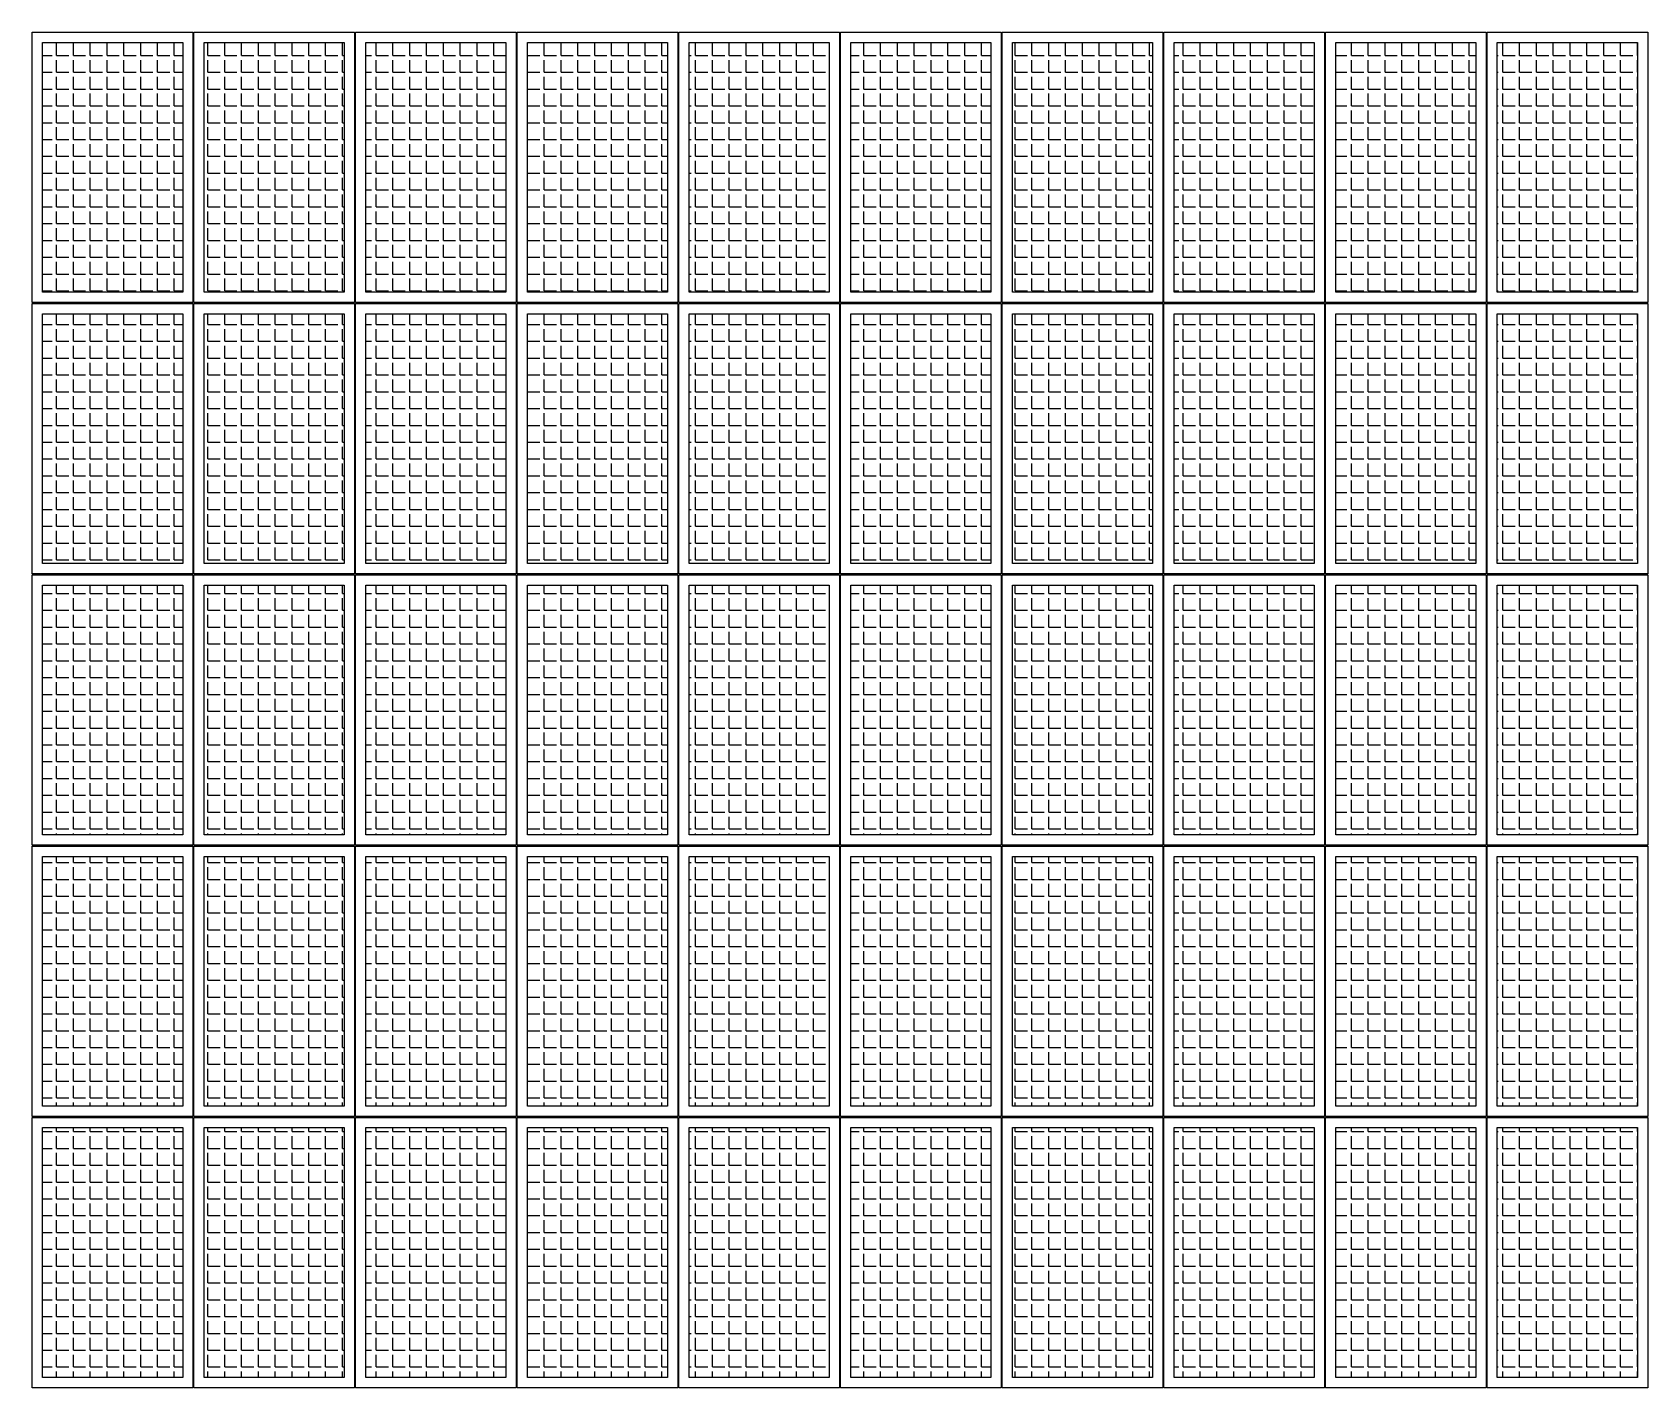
# Model space of a CAD drawing. Header units: feet. Extents: x 5289 to 5685, y 14100 to 14433.
import ezdxf

# ---------------------------------------------------------------- set-up
doc = ezdxf.new("R2010")
doc.units = ezdxf.units.FT
doc.header["$MEASUREMENT"] = 0
doc.layers.add('E - MODULE', color=7, linetype='Continuous')
doc.layers.add('MODULE FRAME', color=9, linetype='Continuous')

# ---------------------------------------------------------------- blocks, each defined once
blk = doc.blocks.new('HANWHA 315')
h = blk.add_hatch()
h.set_pattern_fill('ANGLE', color=9, scale=15)
h.set_pattern_definition([(0, (5315.7496, 14010.379), (0, 4.125), [3, -1.125]), (90, (5315.7496, 14010.379), (-4.125, 3e-16), [3, -1.125])])
h.paths.add_polyline_path([(5291.68, 14031.99), (5291.68, 13970.72), (5326.05, 13970.72), (5326.05, 14031.99)])
at = {"layer": 'MODULE FRAME', "color": 7, "linetype": 'Continuous', "flags": 128}
blk.add_lwpolyline([(5328.57, 13968.2), (5289.17, 13968.2), (5289.17, 14034.5), (5328.57, 14034.5)], close=True, dxfattribs=at)
at = {"layer": 'MODULE FRAME', "color": 8, "linetype": 'Continuous', "flags": 128}
blk.add_lwpolyline([(5326.05, 13970.72), (5291.68, 13970.72), (5291.68, 14031.99), (5326.05, 14031.99)], close=True, dxfattribs=at)

msp = doc.modelspace()

# ---------------------------------------------------------------- block references
at = {"layer": 'E - MODULE', "color": 3}
for p in [(0, 398.18), (39.65, 398.18), (79.3, 398.18), (118.95, 398.18), (158.6, 398.18), (198.25, 398.18), (237.9, 398.18), (277.55, 398.18), (317.2, 398.18), (356.85, 398.18), (0, 331.63), (39.65, 331.63), (79.3, 331.63), (118.95, 331.63), (158.6, 331.63), (198.25, 331.63), (237.9, 331.63), (277.55, 331.63), (317.2, 331.63), (356.85, 331.63), (0, 265.08), (39.65, 265.08), (79.3, 265.08), (118.95, 265.08), (158.6, 265.08), (198.25, 265.08), (237.9, 265.08), (277.55, 265.08), (317.2, 265.08), (356.85, 265.08), (0, 198.53), (39.65, 198.53), (79.3, 198.53), (118.95, 198.53), (158.6, 198.53), (198.25, 198.53), (237.9, 198.53), (277.55, 198.53), (317.2, 198.53), (356.85, 198.53), (0, 131.98), (39.65, 131.98), (79.3, 131.98), (118.95, 131.98), (158.6, 131.98), (198.25, 131.98), (237.9, 131.98), (277.55, 131.98), (317.2, 131.98), (356.85, 131.98)]:
    msp.add_blockref('HANWHA 315', p, dxfattribs=at)

doc.saveas('drawing.dxf')
